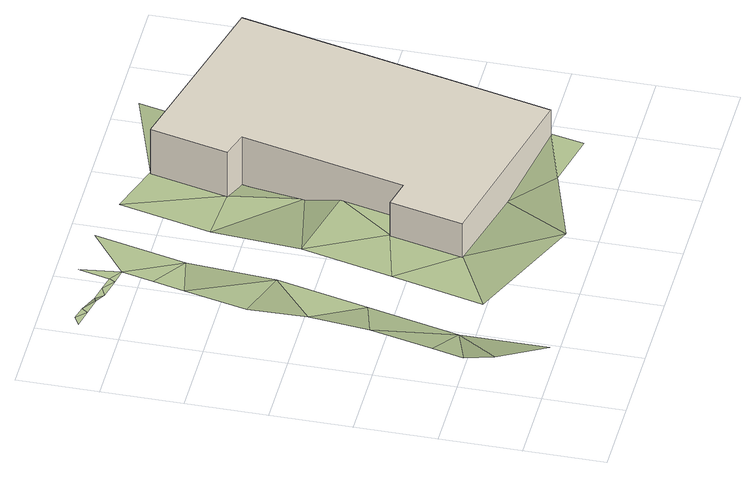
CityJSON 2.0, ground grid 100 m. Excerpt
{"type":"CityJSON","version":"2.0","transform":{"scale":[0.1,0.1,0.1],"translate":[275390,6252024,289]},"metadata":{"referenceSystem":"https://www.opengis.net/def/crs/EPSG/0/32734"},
"CityObjects":{
"building1":{"type":"Building","attributes":{"address":"Sir Dicks 15 Woodlands Road Woodstock Cape Town","building":"office","building:levels":2,"building_height":6.9,"roof_height":22.72,"ground_height":15.82,"plus_code":"4FRW3CCV+3QP"},"geometry":[{"type":"Solid","lod":"1","boundaries":[[[[0,1,2,3]],[[1,4,5,2]],[[4,6,7,5]],[[6,8,9,7]],[[8,10,11,9]],[[10,12,13,11]],[[12,14,15,13]],[[14,0,3,15]],[[3,2,5,7,9,11,13,15]],[[14,12,10,8,6,4,1,0]]]]}]},
"terrain1":{"type":"TINRelief","geometry":[{"type":"CompositeSurface","lod":"1","boundaries":[[[16,17,18]],[[19,18,17]],[[19,17,20]],[[21,20,17]],[[22,21,17]],[[22,23,21]],[[24,25,26]],[[27,23,22]],[[26,28,24]],[[23,27,29]],[[30,28,26]],[[28,30,31]],[[32,33,34]],[[27,35,29]],[[31,30,36]],[[33,32,37]],[[36,38,31]],[[39,38,36]],[[27,40,35]],[[38,39,41]],[[35,40,42]],[[33,43,34]],[[41,39,44]],[[43,45,34]],[[42,40,44]],[[44,46,41]],[[33,37,47]],[[44,40,48]],[[49,45,43]],[[43,50,49]],[[51,47,37]],[[52,53,45]],[[45,49,52]],[[53,52,54]],[[53,54,55]],[[51,56,47]],[[54,52,8]],[[55,54,57]],[[56,51,58]],[[59,57,60]]]}]}
},
"vertices":[
[4436,892,1],[5335,4753,1],[5335,4753,691],[4436,892,691],[3065,5323,1],[3065,5323,691],[2839,4359,1],[2839,4359,691],[3156,4260,1],[3156,4260,691],[2687,2246,1],[2687,2246,691],[2344,2325,1],[2344,2325,691],[2134,1422,1],[2134,1422,691],
[422,2,438],[694,1138,213],[105,580,438],[195,970,290],[285,1359,290],[466,2139,290],[966,2275,213],[643,2905,213],[122,5548,144],[10,5479,144],[244,5429,144],[1237,3411,213],[302,5507,144],[820,3672,56],[478,5380,144],[634,5431,56],[1317,992,213],[2134,1422,213],[1589,2129,213],[1000,4451,56],[712,5330,56],[2627,310,358],[829,5386,56],[985,5272,56],[1509,4548,56],[1024,5342,56],[1091,4841,56],[2344,2325,213],[1181,5230,56],[1861,3265,213],[1115,5732,56],[3285,1157,179],[1781,5684,56],[2869,3025,213],[2687,2246,213],[3648,639,342],[2975,3481,56],[2133,4402,56],[2839,4359,56],[2405,5539,56],[4436,892,342],[3065,5323,56],[4343,482,342],[4367,5748,1],[4200,5038,1]
]}
